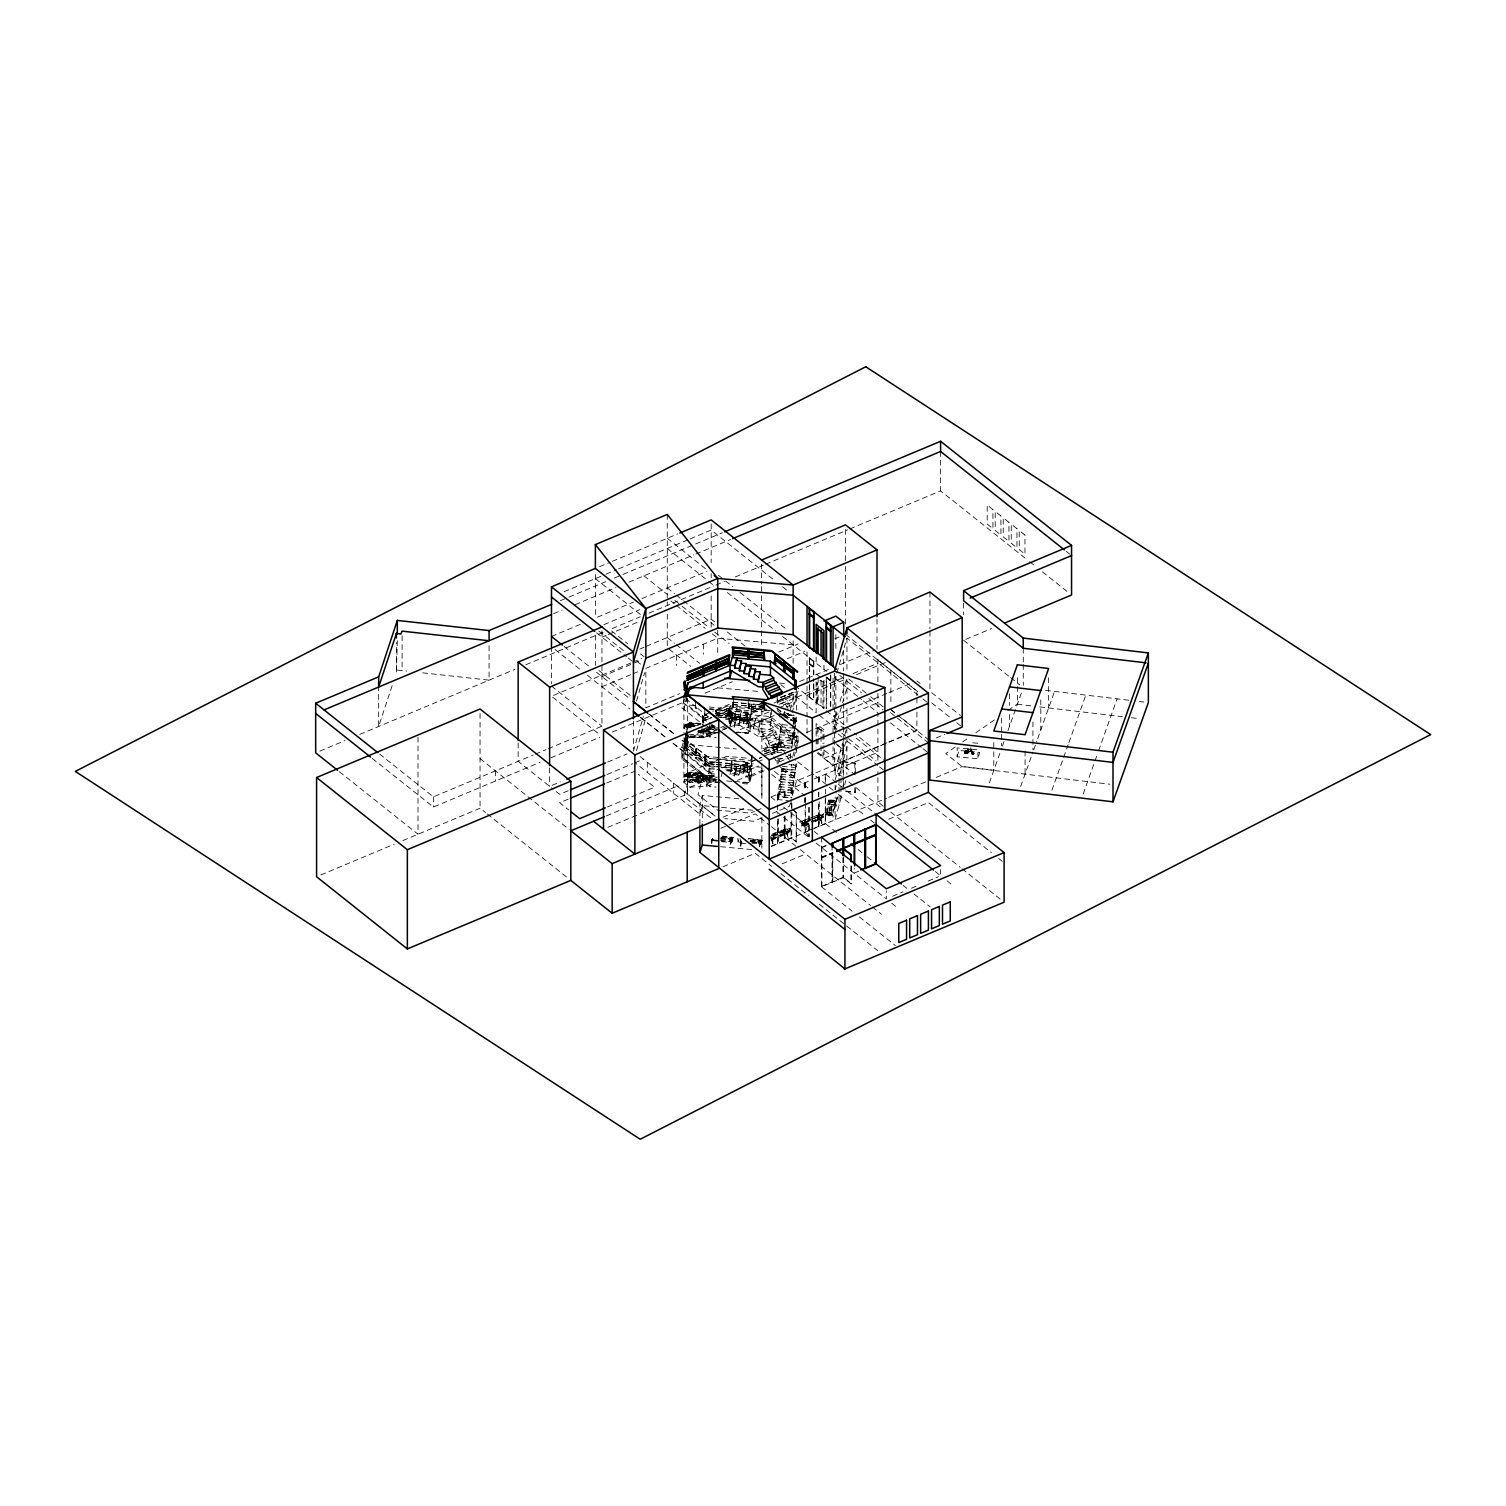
<?xml version="1.0" encoding="UTF-8"?>
<svg xmlns="http://www.w3.org/2000/svg" width="1506" height="1506" viewBox="0 0 1506 1506"><rect width="100%" height="100%" fill="white"/><g stroke="black" fill="none" stroke-linecap="round" stroke-linejoin="round"><path stroke-width="0.75" stroke-dasharray="5 3.75" d="M804.129 825.646L812.976 822.577M967.68 749.668L968.923 749.536L967.436 749.367M971.991 754.035C970.937 751.155 975.737 754.374 971.69 753.734C973.215 750.063 974.326 756.878 972.123 752.266M672.862 743.079L687.433 754.638L687.433 794.057L687.32 694.812M712.394 840.48L719.266 841.421M741.272 843.04L745.865 843.774M712.564 839.181L712.451 840.179M713.035 840.216L713.053 838.993M731.37 841.892L731.088 839.106M741.441 841.741L741.912 842.776M760.248 844.471L759.965 841.666M748.068 762.544L709.175 758.403L748.2 761.81M683.799 737.752L709.27 758.252M709.364 765.876L683.837 745.771L709.27 766.178L715.651 766.78M684.006 743.587L709.401 763.711M715.67 762.092L709.232 761.754L684.063 741.686L687.018 731.107M747.691 715.764L715.651 712.846L747.71 715.425M732.631 704.544L764.709 707.236M732.631 702.323L746.167 703.377M747.673 720.037L718.626 717.44M716.517 715.086L747.691 717.684M747.691 765.086L716.536 762.168M711.378 843.473L711.641 839.576M712.545 838.277L711.472 842.607L712.978 838.673M711.886 843.304L712.112 839.783M731.125 838.673L730.165 846.24M731.728 840.028L730.222 844.32L731.747 840.386M731.558 838.71L730.655 846.014M741.14 841.327L740.783 846.88M760.003 841.252L759.099 846.88L760.398 841.703M971.652 752.473C975.304 747.917 961.148 753.866 965.591 753.414C962.353 750.195 979.879 753.847 966.946 748.011M709.232 763.881L715.651 764.615M709.288 765.914L715.67 766.422M746.129 703.716L732.688 702.248L732.688 706.898L732.594 698.238M716.536 766.516L747.71 769.359L716.517 766.855M772.559 843.831L771.75 839.463M773.124 843.906L772.522 841.703M821.429 823.33C823.274 824.874 817.551 811.037 817.607 819.697M821.862 823.142L820.977 818.342L818.266 816.196M972.669 754.28L972.707 752.078M968.753 752.661L966.476 752.473L966.513 753.565L966.25 751.005C965.572 754.675 966.588 751.588 967.586 752.962C966.645 752.944 964.913 753.32 965.911 750.967L965.591 753.414L968.791 752.661L967.323 748.708L971.728 751.023L965.271 753.226L965.873 751.005L967.737 752.473L964.781 752.624L966.758 753.527L966.494 751.061L964.781 751.645C966.024 753.904 968.678 752.172 966.174 752.511L965.327 753.264L967.718 752.68C964.706 754.694 965.948 749.291 966.344 752.096L967.737 752.416L964.762 752.605L967.473 753.132L966.419 752.266C966.457 749.819 968.923 752.981 966.419 752.398C966.212 755.598 967.341 750.628 964.913 751.438L965.327 753.264L967.116 751.343L964.913 751.438L965.986 752.209L965.026 753.019M966.193 751.005L964.687 752.36L966.024 752.454M971.615 751.908C968.96 748.934 974.928 756.276 972.387 752.718M973.742 754.318C972.97 751.268 971.539 755.579 972.669 752.416M686.68 731.012L683.837 741.649L715.068 766.422M709.27 764.013L683.818 743.776L687.357 730.73M683.799 745.903L687.696 730.824M776.889 708.573L796.73 723.953M788.071 837.656L786.546 832.084L785.04 830.917L784.268 831.952L788.297 835.566L783.911 832.103M784.268 831.952L784.25 834.023M800.721 822.408L805.936 827.829L801.907 824.215L823.876 814.031L801.644 823.5M817.626 817.626L821.655 821.241L817.269 817.777M964.932 752.849L967.567 751.946L965.177 751.23L965.967 752.266L964.857 752.812M835.811 804.901L829.034 803.865C825.853 808.873 833.27 795.752 836.094 804.392C837.524 811.056 832.479 796.448 828.978 804.11M971.69 752.322C972.594 756.464 972.292 752.36 973.158 752.548L972.631 754.28L973.121 752.529M770.978 754.864L777.171 752.266L782.047 723.821M779.6 766.554L782.386 768.775L782.386 771.128L778.658 796.467L791.855 797.672M791.855 748.068L796.448 717.214L793.436 714.804M792.194 795.375L796.448 762.092L791.855 790.594L778.658 789.389L777.924 794.453L791.121 795.657L791.855 792.947L778.658 791.742M740.688 841.007L740.293 847.087M794.867 724.386L796.523 720.489L794.622 728.189M972.443 751.983C972.161 751.155 971.276 754.826 974.118 753.546M972.387 752.247L973.573 753.998L972.179 754.148C974.024 751.118 970.542 755.259 972.895 752.454L973.836 753.489M747.71 767.476L716.517 764.69M730.146 841.534C733.441 828.639 729.808 850.325 729.977 837.468M730.561 841.666L729.921 837.769M732.067 838.014L732.123 838.974L720.583 837.92M732.255 840.273L732.217 839.313L720.659 838.24M737.921 838.164L737.902 839.426M737.996 839.764L737.996 841.026M740.726 842.212L740.03 838.616M759.043 844.094C762.318 831.199 758.685 852.904 758.855 840.028M759.438 844.226L758.798 840.329M760.944 840.593L761.001 841.553L751.758 840.706M752.096 842.155L761.076 843.134L761.038 842.174M789.464 828.808L788.335 832.95L789.238 828.545M771.392 836.018L790.311 828.093L790.33 829.354L769.227 838.221M790.01 831.011L789.991 829.75L790.01 831.011L771.091 838.936M790.33 829.354L790.311 828.093M804.43 823.349L804.449 824.61L808.666 822.841M804.75 821.692L804.769 822.954M822.822 814.482L821.692 818.624L822.615 814.219M823.669 813.767L823.688 815.028M823.368 816.685C824.836 813.635 813.409 822.897 810.755 821.956M825.57 817.061L825.702 814.539L828.225 812.449L831.689 813.278L833.326 816.384L832.743 817.664L832.762 815.311L826.06 814.708L825.947 817.043M766.968 709.232L730.542 705.9L728.923 713.9L720.64 717.364M729.318 722.089L730.542 716.084M729.318 723.671L730.542 705.9M970.617 748.011L972.292 752.078L970.786 747.898M709.232 709.42L748.2 712.15M964.424 751.438L964.8 753.339L967.624 753.508M968.264 752.473L967.661 753.602M741.856 841.252L740.35 845.167M759.532 846.918L760.605 842.588L759.551 846.466M684.195 699.33L681.86 707.82L705.241 726.4M683.912 709.119L686.943 698.087M693.588 725.723L684.778 724.913L683.912 728.057L687.169 730.655M691.386 727.869L684.778 727.266L685.531 724.574L698.728 725.779M689.917 727.323L685.531 726.927L686.265 724.217L695.075 725.026M690.67 726.984L686.265 726.589L687.018 723.878L697.447 724.744M691.405 726.645L687.018 726.25L687.753 723.539L700.949 724.744M715.576 781.087L708.837 780.466L681.86 759.024L681.86 747.24L684.458 738.467M686.529 730.278L688.506 723.2L699.499 724.198M700.234 723.859L689.24 722.842L688.506 725.553L695.094 726.156M700.987 723.52L689.993 722.504L689.24 725.214L689.24 722.842M689.955 787.205L700.761 782.668L717.496 781.802L706.672 786.32L689.955 787.205L683.912 782.405L683.912 746.957L686.774 736.528M689.24 727.567L689.993 724.875L694.379 725.271M687.696 736.208L681.86 757.424L708.837 778.866L715.576 779.487M681.86 759.024L688.28 735.681L702.041 736.942L714.446 731.747M688.769 735.173L683.912 752.849L709.928 773.538L714.333 773.952M702.436 776.023L702.436 773.67L689.24 772.465L689.24 774.818L689.993 772.107L703.189 773.331L702.436 776.023L684.778 774.517L683.912 777.68L689.955 782.48L700.761 777.943L700.761 775.571L689.955 780.108L689.955 782.48M685.531 774.178L685.531 776.531L698.728 777.736L698.728 775.383L697.975 778.094L684.778 776.87L685.531 774.178L703.189 775.684L703.189 773.331M683.912 782.405L684.778 779.242L697.975 780.447L700.761 782.668M685.531 776.531L686.265 773.82L699.462 775.044L699.462 777.397L686.265 776.192L686.265 773.82M686.265 776.192L687.018 773.482L700.215 774.686L700.215 777.058L687.018 775.854L687.018 773.482M687.018 775.854L687.753 773.143L700.949 774.348L700.949 776.72L687.753 775.515L687.753 773.143M687.753 775.515L688.506 772.804L701.702 774.009L701.702 776.381L688.506 775.157L688.506 772.804M688.506 775.157L689.24 772.465M698.728 777.736L699.462 775.044M699.462 777.397L700.215 774.686M700.215 777.058L700.949 774.348M700.949 776.72L701.702 774.009M701.702 776.381L702.436 773.67M703.189 775.684L697.975 794.622L717.496 810.134L750.308 813.146L754.431 811.414M770.432 710.7L732.161 707.199L730.071 714.804L730.071 726.589L723.859 729.186M732.763 706.276L733.46 706.973L733.591 697.805M730.504 723.106L731.558 719.303L736.246 719.736L736.246 717.364L740.933 717.797L740.933 715.444M730.579 724.668L732.161 718.964L745.357 719.774M730.504 725.478L731.558 719.303M732.217 720.301L731.144 720.96M734.137 726.174L736.246 717.364M734.137 727.36L736.246 719.736M721.129 776.588L722.183 772.766M739.427 718.023L741.536 710.418L736.923 709.985L734.74 717.609L739.427 718.023L739.427 720.395L744.115 720.828L744.115 723.181L748.802 723.614L750.91 715.99L746.223 715.557L744.115 723.181M734.137 724.988L738.825 725.421L741.536 710.418M738.825 725.421L740.933 717.797M731.182 770.451L731.314 761.283L732.01 770.658M765.067 707.745L750.308 713.938L745.621 713.505L743.512 723.482L738.825 723.049M743.512 723.482L746.223 713.204L741.536 712.771M729.977 774.63L731.558 768.907L736.246 769.34L736.246 766.968L740.933 767.401L740.933 765.048L745.621 765.481L745.621 763.109L750.308 763.542L750.308 775.308L748.2 782.932L738.881 782.085M746.844 713.693L746.844 722.278M748.35 707.707L749.047 708.404L749.047 699.744M731.144 770.564L732.104 770.018M749.009 708.535L749.179 699.236M747.993 719.604L745.903 727.229L748.2 727.436L750.91 715.99M747.804 721.713L746.731 722.391L747.202 713.486M748.2 721.543L750.308 713.938L750.308 725.704L748.2 733.328L734.137 732.067L748.2 733.328L748.2 721.543L725.61 719.473M736.246 769.34L734.137 776.964L736.246 766.968M734.137 774.592L738.825 775.025L740.933 765.048M738.825 775.025L740.933 767.401M773.689 729.826L762.864 734.344L768.437 741.14L779.261 736.622L776.475 734.401L773.689 727.454L762.864 731.991L758.177 731.558L760.266 721.581L758.177 729.205L753.489 728.772L755.598 718.776L750.91 718.362M753.489 728.772L755.598 718.776M745.621 763.109L743.512 773.086L738.825 772.672M743.512 773.086L745.621 765.481M746.901 762.714L746.844 771.881M746.938 771.241L747.635 771.957L747.202 763.09M747.541 763.354L747.691 771.449M764.596 709.947L764.766 702.831M737.394 780.353L748.2 775.891L750.308 763.542M785.624 754.167L773.689 734.552L773.689 732.18L762.864 736.716L758.177 736.283L760.266 728.659L731.408 711.754M748.2 775.891L751.438 764.446L755.579 762.714M735.003 781.332L748.2 782.932L750.308 769.434L758.572 765.952M711.83 839.84L732.255 841.515L733.196 838.07M751.438 774.63L749.254 782.574L740.274 781.746M742.514 783.553L749.254 784.174L751.438 776.23L751.438 764.446M738.486 839.971L738.053 841.967L742.665 842.4M741.423 840.837L740.783 844.734M768.437 741.14L768.437 743.512L774.028 750.308L774.028 752.661L784.833 748.143L784.833 745.771L779.261 738.975L780.899 724.574L791.892 725.572M792.608 738.279L791.121 746.054L777.924 744.849L779.411 737.074L792.608 738.279L793.342 730.843L780.146 729.638M779.091 707.745L792.476 702.135L793.606 692.12M790.368 709.759L795.319 691.8M792.796 706.803L796.448 693.551M792.118 712.809L798.029 691.292M794.829 723.068L795.582 715.651L782.386 714.428M751.908 843.228L761.132 844.075L762.074 840.273L748.218 839.011M778.658 789.389L781.633 769.114L794.829 770.319M771.731 774.479L782.386 782.932L777.171 801.889L777.924 796.806L788.918 797.822M794.02 746.11L796.843 735.022M792.796 756.407L794.02 752.002M794.622 749.781L796.448 743.155L796.448 733.347M796.843 745.206L798.029 740.914L771.524 719.83L716.536 714.729M794.264 756.2L795.356 752.209M795.902 750.214L798.029 742.496L798.029 730.73M790.368 803.093L789.502 806.237L772.653 813.315M792.608 794.98L796.448 780.993L813.673 773.764M835.096 770.187L842.381 743.7M844.697 735.248L846.861 727.36L846.861 733.478M835.171 780.089L846.861 737.94M826.06 814.708L832.762 815.311M830.408 799.912L826.738 813.24L827.999 813.729C830.804 811.301 830.088 797.465 831.67 800.383M832.216 804.411C823.895 830.54 834.87 804.637 831.971 800.062L828.319 813.391L829.561 813.861M835.171 789.539L836.263 785.605M839.124 775.966L846.956 746.731M833.552 800.213L834.795 800.684L833.552 800.213L829.881 813.899L831.143 814.012L835.115 800.345L836.376 800.458L835.115 800.703M826.003 814.953L828.262 813.052L832.705 814.144L837.185 796.618L833.063 812.845M835.736 804.486L828.902 804.524M836.037 802.02L837.411 797.276M841.026 797.841L835.096 819.791L835.171 796.975M844.697 784.871L845.788 780.522M957.138 756.821L958.889 750.459L979.709 752.36L977.959 758.742L957.138 756.821L957.138 747.898L977.959 749.819L977.959 758.742M966.137 753.132L966.306 751.889M968.264 749.668L968.772 750.044M738.957 798.782L702.304 795.432L699.895 804.016L699.895 825.439M636.53 700.949L644.606 672.711M633.424 751.23L643.363 716.48M636.53 750.553L645.848 717.986M734.74 717.609L736.923 707.632L736.923 709.985M834.437 681.409L846.956 638.036L921.164 697.598M836.941 712.187L834.437 720.847L845.261 729.45M840.066 701.344L846.956 677.474M835.058 728.866L841.948 705.015M842.569 702.831L846.956 687.658L833.063 676.608L833.063 711.397M836.112 801.776L837.543 796.749M794.396 730.203L793.455 734.533M794.359 732.556L792.514 739.201L794.679 732.65M795.3 732.763L791.761 743.851L794.98 732.65M392.144 685.682L378.665 726.457L378.665 687.018M397.32 640.728L396.398 672.805L396.398 642.667M748.124 712.959L709.495 708.573M713.185 840.499L719.341 840.8M731.05 842.136L732.067 841.873L721.638 841.007M731.747 842.099L731.69 839.011M760.624 844.678L760.436 841.289M989.386 782.838L1001.659 748.369M1002.45 746.167L1004.013 741.498M1007.947 730.711L1021.802 691.819M1020.654 786.546L1032.928 752.078M1033.718 749.875L1036.862 741.046M1037.653 738.825L1054.539 691.405M1051.922 790.255L1068.13 744.755M1068.921 742.552L1085.807 695.113M1083.209 793.963L1097.836 752.887M1098.627 750.666L1117.075 698.822M972.443 754.242L973.798 753.489L972.443 754.242L972.424 752.906M710.663 712.15L702.361 715.632L703.264 717.044M778 743.512L763.429 749.63M966.457 751.983L965.421 751.099M762.13 840.442L748.482 838.39M965.647 751.042L966.043 752.115L964.781 751.645L966.005 752.228L964.649 752.096L965.873 751.005L966.137 753.565L966.099 752.529L967.473 753.132L967.078 751.306C966.758 754.28 965.214 752.379 967.624 752.925L966.871 751.193M965.534 753.376L966.25 752.416L966.984 753.452M972.179 752.172L972.029 754.073L973.158 752.548L971.69 753.734L973.234 754.224L972.085 752.492L972.876 754.337M964.405 751.55C967.36 748.124 968.659 756.144 971.747 750.892M971.615 753.584L971.859 752.624L973.78 753.64L972.914 754.299L972.255 752.435L971.822 753.885M729.356 704.319L712.752 711.284M788.56 694.078L793.474 694.285L776.663 701.495L793.549 694.53L816.12 712.752L816.12 678.378M784.551 830.672L783.892 834.173M802.547 822.784L801.663 826.154M817.909 816.346L817.25 819.848M968.207 751.55L966.381 752.228L967.718 752.661M955.18 747.051L945.749 753.584L961.882 766.403L993.791 770.206M962.711 741.837L968.377 737.921M975.907 732.707L996.652 718.343M1007.947 710.512L1017.378 703.98M973.516 752.812L971.539 753.207M967.247 748.84L968.697 752.473M703.829 723.256L703.321 715.971L703.321 722.842M716.065 710.06L716.235 711.284L715.915 709.985M728.923 722.052L728.942 705.297M731.615 712.056L731.257 720.847M751.626 704.977L751.569 714.597M687.451 750.327L686.039 750.289L687.621 750.252L686.567 750.703L686.943 740.971L686.265 750.27M784.362 712.112L783.704 720.677M705.523 764.709L705.241 755.73L704.582 765.048L706.163 765.01L705.109 765.443M731.577 761.49L731.257 770.451M777.058 744.265L777.171 752.68M701.702 731.483L697.975 733.196L693.588 732.801M684.778 781.595L688.506 779.882L701.702 781.087L697.975 782.819L684.778 781.595L684.778 779.242M971.728 753.753L973.591 752.944M892.587 896.258L903.035 891.797M911.394 888.239L917.662 885.566M928.11 881.123L938.558 876.661M607.502 806.971L654.602 787.205L638.243 774.216M599.614 566.651L610.175 562.227M612.283 561.324L677.719 533.915M564.016 591.745L603.831 575.066M605.939 574.181L616.519 569.739M618.627 568.854L688.167 539.713M690.256 538.828L711.171 530.056L773.896 579.942M560.364 600.668L566.858 597.957M569.004 597.054L605.732 581.655M614.373 578.022L620.867 575.311M623.013 574.407L722.409 532.748M553.587 613.695L562.19 610.081M575.104 604.678L615.954 587.547M628.868 582.144L693.72 554.942M695.885 554.039L730.542 539.525M551.478 636.454L580.732 624.181M597.487 617.159L633.442 602.099M641.895 598.56L706.992 571.263M603.831 624.689L639.786 609.629M319.874 751.099L345.062 740.538M359.765 734.382L514.996 669.304M525.801 664.767L603.586 632.162M612.227 628.548L640.314 616.763M648.954 613.149L713.769 585.985M715.915 585.081L724.555 581.448M735.361 576.93L763.448 565.145M765.613 564.242L847.709 529.83M849.873 528.926L940.61 490.881L1027.901 560.307M601.948 637.151L606.127 635.4M608.217 634.515L637.49 622.242M639.786 649.048L644.003 647.279M646.112 646.394L711.171 619.117L714.766 621.997M630.807 662.998L551.478 696.243L600.141 734.947M632.953 662.094L641.537 658.499M601.948 676.608L641.669 659.948M601.948 686.774L637.49 671.883M793.135 644.869L717.741 638.243L645.848 668.382L645.848 707.801L679.677 693.626M379.644 754.111L433.408 796.862L533.199 755.033M535.345 754.13L546.094 749.63M548.24 748.727L601.948 726.212L601.948 626.967M778.847 652.042L798.218 643.928M372.321 758.478L433.408 807.047L540.183 762.281M550.838 757.819L599.821 737.281M612.396 732.01L688.148 700.252M705.053 693.174L732.387 681.71M787.45 658.63L804.656 651.42M834.776 638.789L839.068 636.982M686.567 701.099L687.621 700.648L686.039 700.685L686.736 696.694M695.828 708.479L696.902 708.027L695.32 708.065L696.017 701.909M320.891 874.93L394.271 844.169M402.911 840.555L480.056 808.214L485.516 812.543M706.879 714.691L702.681 716.592L702.681 723.087M715.181 711.209L729.732 705.109M705.109 715.839L706.163 715.406L704.582 715.425L705.279 709.27M703.904 716.705L703.264 725.628M715.444 711.246L716.592 710.324L715.689 717.27M703.02 718.964L707.594 716.818M715.632 713.449L729.28 708.046L716.385 713.43M707.745 717.138L702.831 718.927M673.351 733.384L647.335 712.696M711.754 717.628L702.869 721.167L711.623 717.308M716.348 715.312L729.28 710.211L716.498 715.632M518.158 742.872L518.158 761.339L549.634 786.358L560.383 781.859M607.652 762.036L626.985 753.941M799.573 681.578L829.693 668.965M840.442 664.466L874.854 650.027M716.348 717.477L729.111 712.131M720.508 716.122L729.092 712.244M728.283 714.522C727.323 702.888 730.316 703.528 729.45 714.653M728.923 714.258L728.095 714.446M750.91 714.07L751.626 705.128L752.078 714.221M723.859 717.402L730.071 714.804L734.74 715.237M763.881 702.267L751.08 707.782M751.249 707.952L764.013 702.587M703.264 729.017L711.924 725.384L714.71 727.605L703.886 732.142L701.099 729.921L701.099 732.293L711.924 727.756L711.924 725.384M697.692 731.671L704.187 728.942M703.886 732.142L703.886 729.77L714.71 725.252L714.71 727.605M751.099 709.797L763.881 704.45M781.332 697.127L793.285 692.101M698.313 732.424L709.138 727.906L709.138 725.534M751.249 710.117L764.013 704.752M793.229 692.515L777.491 698.897M717.496 727.454L706.672 731.991L706.672 729.638L715.331 726.005M685.418 733.987L689.955 737.601L700.761 733.064L715.406 732.293M715.595 726.758L703.189 731.954L698.784 731.558M763.843 706.728L751.099 712.169L764.577 706.314M774.028 703.057L784.833 698.52L787.619 700.742L790.405 707.688M820.055 680.279L823.989 682.199L821.052 679.865L821.052 705.279M777.717 702.436L792.476 696.261M568.251 790.725L559.648 794.321L551.309 787.694M606.918 774.517L632.708 763.711M634.854 762.808L643.439 759.193M718.588 728.415L702.041 735.342L688.28 734.081M720.64 727.549L726.852 724.951M764.841 708.874L764.276 708.328M687.451 741.667L686.228 741.554M689.955 737.601L706.672 736.716L706.672 734.363L717.496 729.826M778.979 704.375L787.619 700.742M722.711 728.264L728.923 725.666M766.121 710.041L761.867 711.83L708.366 706.916M781.068 703.773L842.72 677.926M853.055 673.596L877.904 663.186M715.595 732.65L703.189 737.846L689.974 736.641M706.672 736.716L717.496 732.18M783.289 704.921L787.619 703.114M807.028 695.358L845.732 679.131M856.481 674.613L888.728 661.096M768.907 712.018L750.308 719.812L718.644 717.101M786.076 707.142L790.405 705.316M568.214 799.14L559.648 802.736L568.76 809.983M606.767 782.988L634.61 771.317M774.178 715.482L751.438 725.026L749.254 732.97L738.034 731.935M750.308 725.704L773.049 716.178M696.261 748.746L695.546 757.631M695.96 749.367L696.713 757.706L695.32 757.669L696.902 757.631L695.828 758.083M784.099 712.413L784.871 716.423M779.6 716.95L788.24 713.317M965.779 639.353L991.682 628.491M822.991 682.613L822.991 708.027L823.989 707.613L817.099 703.358L817.099 682.557L817.118 703.358M704.827 765.01L704.827 756.426M793.624 723.388L793.624 719.059L792.965 728.057M793.681 719.171L794.133 723.802M765.65 736.566L776.475 732.029M772.427 754.77L762.864 739.07L773.689 734.552M765.65 738.938L776.475 734.401M886.808 693.513L833.063 716.047L833.063 735.417M888.954 692.609L910.452 683.592M768.437 743.512L779.261 738.975M763.053 748.84L777.604 742.74M771.223 745.734L782.047 741.197M606.447 815.857L636.511 803.244M638.676 802.359L677.342 786.132M764.389 749.367L764.841 749.894M817.099 727.549L823.989 731.803L817.099 727.549L817.099 736.792M692.741 779.976L695.527 782.179L706.352 777.661L703.547 775.439L703.547 777.793L692.741 782.329L692.741 779.976L719.717 768.757M721.788 767.891L730.071 764.427L760.53 767.213M776.456 744.322L777.68 744.435L777.04 752.586M761.867 751.287L798.142 736.076M806.689 732.481L813.089 729.808M815.217 728.904L877.904 702.643L883.307 706.935M695.527 779.826L706.352 775.289L709.138 777.51L698.313 782.047L695.527 779.826L695.527 782.179M771.223 748.087L782.047 743.55M764.577 751.588L777.36 746.242M698.313 779.675L709.138 775.138L711.924 777.36L701.099 781.896L698.313 779.675L698.313 782.047M764.728 751.908L777.491 746.543M701.099 779.524L711.924 775.006L714.71 777.209L703.886 781.746L701.099 779.524L701.099 781.896M820.055 729.883L821.052 729.469L821.052 734.081M703.886 781.746L703.886 779.393L714.71 774.856L714.71 777.209M764.577 753.753L777.36 748.407M764.728 754.073L784.833 745.771M717.496 777.077L706.672 781.595L706.672 779.242L717.496 774.705M751.099 761.565L761.867 757.047M764.577 755.918L777.51 750.722L768.757 754.544M751.249 761.885L762.017 757.367M750.91 759.363L751.438 764.088L751.438 755.428M757.65 761.848L763.843 759.25M706.672 786.32L706.672 783.967L717.496 779.43M731.671 774.103L755.391 764.163M607.822 827.378L687.301 794.057M790.405 754.939L779.6 759.457L779.6 761.829L782.386 764.05M779.6 761.829L790.405 757.292M750.308 775.308L762.695 770.112M751.438 776.23L765.914 770.15M886.808 742.797L833.063 765.33L823.951 758.102M888.954 741.893L916.909 730.184L897.821 715.011M815.838 772.86L886.808 743.117M888.954 742.213L916.909 730.504L916.909 707.18M723.049 817.156L746.769 807.216M771.392 796.881L809.569 780.88M814.388 778.866L877.904 752.247L854.222 733.008M756.501 810.548L762.695 807.95M720.885 828.244L755.24 813.842L769.66 825.307M936.318 737.94L944.94 734.326M762.111 817.739L753.678 821.259L724.781 818.624M772.691 833.646L786.076 829.015M814.784 821.184L823.18 817.287L819.64 814.482L799.742 821.956L819.433 814.671M771.354 835.171L786.264 828.808L789.822 831.632L770.79 839.915M802.717 821.805L801.625 821.561L806.538 824.855M818.097 815.367L816.986 815.123L821.918 818.398M788.56 832.724L783.628 829.448L784.72 829.693M801.456 823.349L820.375 815.424M772.314 835.924L787.205 829.9M803.338 824.836L822.445 816.704M770.15 838.955L789.069 831.387M804.148 825.589L812.732 821.994M815.123 821.674L819.433 819.565M771.034 840.499L786.057 834.192M806.068 829.787L806.237 827.227M771.392 846.09L791.497 837.675L796.448 841.609M811.583 829.26L805.145 831.952L809.117 836.244M814.388 828.074L825.646 823.368M723.031 866.759L755.24 853.262L771.693 866.364M771.392 846.504L809.569 830.503M812.374 829.317L886.563 798.218M888.728 797.314L929.861 780.07M936.261 777.378L961.882 766.648L1109.96 784.231M782.103 863.879L805.71 853.977M821.485 847.37L829.994 843.812M888.653 819.208L928.374 802.566L991.475 852.735M821.485 847.765L825.928 845.901M821.485 857.234L832.799 852.49L832.799 882.064M821.485 857.629L832.799 852.885M821.485 858.043L832.799 853.3M821.485 886.413L843.341 877.245L851.266 883.551M821.485 837.185L821.485 886.808L843.341 877.64L851.266 883.947L851.266 866.101M858.721 871.202L854.26 873.066L854.26 868.303M722.183 730.259L726.513 728.471M728.678 727.586L750.308 718.663L748.2 726.269L737.394 730.73M732.989 775.402L750.308 768.267M966.325 752.642L967.059 753.452M972.669 752.906L973.798 753.452L973.215 752.36M683.931 738.844L709.721 758.327M702.361 715.632L702.756 725.233M828.564 801.399L836.244 801.907M828.488 801.776L836.188 802.152M825.589 812.242L833.27 812.732M825.514 812.6L833.195 812.995M696.13 748.52L696.261 757.33M967.737 752.416L966.363 752.247L967.718 752.153M972.424 752.416L971.539 753.471L973.78 753.264L972.5 752.624M964.687 752.416L966.061 752.341L964.687 751.889L966.061 752.096L965.346 751.118L967.228 753.339M966.476 752.379L967.492 751.927M802.905 822.634L805.597 824.78L806.275 829.354M784.908 830.521L787.619 832.667L788.278 837.242M779.43 683.084L786.283 683.686M717.741 687.847L761.151 691.668M746.223 714.39L770.432 716.574L796.448 737.262M753.339 704.036L759.645 704.62M749.103 703.999L759.608 704.959M732.65 704.657L764.69 707.594M694.417 705.655L687.433 705.015L715.068 726.965M778.32 713.75L791.516 714.974M779.374 714.635L790.368 715.651M732.048 712.263L731.182 720.847M784.588 717.007L795.582 718.004M791.177 719.962L795.582 720.376M790.443 720.301L794.829 720.715M730.542 717.665L771.524 721.43L798.029 742.496M732.161 718.964L770.432 722.466L796.448 743.155M972.763 742.797L979.709 743.437M760.266 723.934L770.432 724.875L773.689 727.454M780.899 726.927L794.095 728.151M753.489 726.4L748.802 725.967L748.802 723.614M760.266 728.659L770.432 729.601L773.689 732.18M780.146 732.01L793.342 733.215M694.36 726.494L687.753 725.892L687.753 723.539M779.411 734.702L792.608 735.907M708.837 729.262L715.576 729.883M720.094 733.158L709.928 732.217L706.672 729.638M778.658 739.766L791.855 740.99M778.658 742.138L791.855 743.343M706.672 734.363L709.928 736.942L716.028 737.507M778.658 746.863L789.671 747.861M788.918 748.218L777.924 747.202L777.171 749.913L785.981 750.722M777.171 752.266L781.576 752.68M682.162 740.312L687.433 744.453L736.283 748.934M777.171 758.158L785.981 758.968M746.223 758.083L726.683 756.294L690.859 771.317L683.912 796.58L709.928 817.269L714.446 817.683M673.351 743.55L687.433 754.638L750.233 760.398M788.975 764.653L795.582 765.255M782.386 766.403L795.582 767.608M709.345 761.867L715.651 762.45M716.517 762.525L747.691 765.387M782.386 768.775L795.582 769.98M709.345 763.674L715.67 764.257M716.536 764.351L747.71 767.194M782.386 771.128L795.582 772.333M781.633 771.467L794.829 772.691M750.308 769.434L747.993 769.208L745.903 776.832L748.2 777.04M683.912 746.957L709.928 767.646L714.409 768.06M725.61 769.095L748.2 771.166M780.899 774.178L794.095 775.383M681.86 747.24L708.837 768.7L715.576 769.302M726.796 770.338L749.254 772.39L749.254 784.174M726.871 770.846L731.558 771.279L731.558 768.907M780.899 776.531L794.095 777.755M780.146 779.242L793.342 780.447M780.146 781.614L793.342 782.819M779.411 784.306L792.608 785.53M716.291 780.014L709.928 779.43L683.912 758.742L689.993 736.641L703.189 737.846L703.189 726.08M726.664 780.955L732.33 781.482M779.411 786.678L792.608 787.883M720.094 782.762L709.928 781.821L706.672 779.242M706.672 783.967L709.928 786.546L716.028 787.111M833.232 800.533L831.971 800.062M777.171 799.517L788.184 800.533M752.699 810.228L702.304 805.616L699.895 814.2L635.174 762.808M721.92 836.037L733.441 837.487L720.583 836.658M750.289 840.122L761.829 841.195M721.412 837.562L733.008 838.447M750.346 840.31L761.885 841.365M750.044 841.045L761.584 842.099M721.167 838.466L732.744 839.708M750.082 841.214L761.641 842.268M720.659 839.52L732.5 840.254M751.852 842.287L761.377 842.814M721.562 841.628L730.73 842.475M720.621 846.711L752.699 849.648M973.29 754.224L972.5 752.642M397.32 670.057L406.676 671.074M422.697 672.843L489.074 680.166L489.074 645.377M1045.597 690.35L1130.479 700.422M1139.421 701.476L1143.882 702.022M1030.782 705.806L1017.378 704.224L1017.378 674.01M1039.724 706.879L1122.365 716.687M1131.307 717.741L1138.009 718.531M843.002 761.49L855.295 763.053L855.295 774.517M843.002 761.885L855.295 763.448M845.751 791.008L855.295 792.231M845.751 791.403L855.295 792.627L855.295 787.807M973.798 753.489L972.801 753.414L973.78 753.64M793.643 718.757L793.681 727.756M696.186 748.331L696.017 758.007M796.298 721.167L783.553 711.096M971.558 753.056L972.048 752.473M837.016 798.594L836.696 799.724M796.693 720.47L787.807 713.373M802.001 826.022L803.037 823.029L805.879 827.378M758.177 736.283L730.071 719.529L732.18 711.754L731.954 720.903L732.161 707.199M649.067 714.07L674.839 734.457M682.03 740.18L687.433 744.453M640.634 717.515L665.84 737.507M1066.097 551.252L1069.749 554.133M1029.727 561.738L1035.187 566.087M1042.453 571.866L1069.749 593.571M963.614 640.257L1008.794 676.194M1010.62 677.625L1019.656 684.816M916.909 680.9L920.166 683.479M931.743 692.685L960.395 715.482M845.525 634.29L919.018 692.722M877 659.308L916.909 691.066L916.909 695.678M931.743 702.869L949.646 717.12M956.818 722.805L962.202 727.078M782.631 586.888L787.883 591.067M922.971 699.029L928.374 703.321M890.874 709.495L896.089 713.637M890.874 709.815L896.089 713.957M897.821 715.331L929.955 740.877M718.381 575.254L723.784 579.546M725.591 580.977L732.801 586.719M740.011 592.442L787.883 630.506M890.517 712.677L928.374 742.778M667.271 538.282L706.935 569.833M839.84 675.516L861.47 692.722M868.698 698.464L883.118 709.928M727.398 592.592L775.646 630.958M782.631 636.53L826.512 671.412M809.306 658.122L813.842 661.736M890.517 722.861L921.164 747.221M922.971 748.651L928.374 752.962M667.271 548.466L706.935 579.998M708.724 581.448L714.145 585.74M809.306 663.299L813.842 666.913M826.512 676.985L830.785 680.373M809.306 663.694L813.842 667.309M826.512 677.38L830.785 680.768M809.306 664.09L813.842 667.704M830.785 681.164L826.512 677.775L826.512 708.102M816.12 673.991L820.826 677.719M809.306 696.751L813.842 700.365M727.398 632.031L745.432 646.356M794.867 685.682L823.951 708.799L823.951 680.223M826.512 710.832L846.108 726.419M667.271 587.924L674.481 593.646M676.269 595.096L681.691 599.388M683.498 600.819L714.145 625.197M856.067 738.053L884.907 761.001M643.928 575.838L667.553 594.625M674.82 600.405L680.279 604.734M682.086 606.184L709.345 627.851M714.766 632.162L729.205 643.646M780.88 684.741L784.381 687.527M819.245 715.237L840.009 731.747M841.741 733.121L876.078 760.944M998.685 858.476L1002.299 861.338M670.867 600.969L674.481 603.831M676.269 605.261L705.128 628.209M712.338 633.932L717.741 638.243M838.033 733.911L845.261 739.634M847.05 741.065L877.697 765.443M879.504 766.874L884.907 771.166M823.97 729.826L816.12 723.595L816.12 736.792M835.849 743.587L843.68 749.819L823.951 758.403L823.989 745.658M837.411 745.15L843.68 750.139L843.68 726.645M777.096 708.291L796.693 723.859M777.096 710.456L784.099 716.028M784.607 716.423L788.109 719.209M824.535 750.515L855.182 774.875M818.116 752.548L823.989 757.217L822.991 757.631L822.991 746.091M817.099 752.962L833.063 765.65L833.063 746.92M883.382 806.218L877.904 801.851L877.904 771.693M890.705 812.035L960.207 867.305M962.033 868.755L1000.436 899.289M595.378 578.605L640.445 614.448M667.271 637.527L674.481 643.269M676.269 644.7L699.706 663.337M841.647 776.192L834.437 770.47L834.437 740.312M848.857 781.934L884.907 810.605M669.059 649.142L690.708 666.349M836.451 782.744L825.646 774.159L825.646 782.292M838.258 784.193L845.468 789.916M847.276 791.347L876.115 814.294M788.655 754.6L795.865 760.342M797.672 761.772L813.899 774.686M815.687 776.117L828.319 786.151M829.241 787.205L836.451 792.928M838.258 794.359L863.503 814.445M870.713 820.168L874.308 823.029M935.264 871.503L940.648 875.777L940.648 869.659M947.048 880.859L951.848 884.681M793.436 764.427L796.448 766.818M611.605 630.958L627.833 643.853M640.445 653.886L644.06 656.767M783.496 768.474L808.741 788.56M782.047 769.547L796.448 780.993M685.644 698.728L696.054 707.011M697.786 708.385L709.928 718.042M598.974 631.108L624.218 651.176M636.85 661.209L640.445 664.071M774.479 771.486L805.126 795.865M596.545 632.84L626.44 656.616M628.19 658.009L633.424 662.188M683.912 703.246L706.465 721.167M823.18 817.645L819.64 814.482M706.352 725.685L709.138 727.906M821.561 818.549L817.739 815.386M836.451 832.366L825.646 823.763L825.646 796.486M858.081 849.553L865.31 855.295M867.098 856.726L876.115 863.898M903.167 885.396L906.763 888.276M913.973 893.999L930.2 906.913M703.886 729.77L706.672 731.991M698.313 730.071L701.099 732.293M697.975 730.843L700.761 733.064M791.78 808.722L796.448 812.449L796.448 842.023L791.497 838.07M796.448 812.845L791.78 809.136L791.78 838.296M770.997 797.05L776.418 801.361M783.628 807.084L812.468 830.032M814.275 831.463L817.871 834.324M598.974 670.528L631.428 696.337M776.418 811.527L781.821 815.838M783.628 817.269L808.854 837.336M816.083 843.078L886.319 898.913L886.319 890.78M891.759 903.261L897.2 907.591M704.77 756.313L705.994 756.426L705.994 765.086M564.091 646.488L589.335 666.556M596.545 672.297L629.941 698.84M789.822 831.99L786.264 828.808M784.381 829.844L788.203 832.874M687.433 754.638L715.068 776.607M555.074 649.5L580.318 669.586M587.528 675.309L629.941 709.025M640.389 717.345L666.424 738.034M771.467 826.738L798.5 848.255M800.307 849.685L870.619 905.595M872.426 907.026L881.443 914.198M700.761 775.571L703.547 777.793M703.886 779.393L706.672 781.595M700.761 777.943L697.975 775.722L697.975 782.819M769.359 836.018L773.18 839.181M689.955 780.108L692.741 782.329M821.485 886.808L852.132 911.168M859.342 916.909L895.392 945.58M551.478 686.058L601.948 726.212M640.106 756.539L715.312 816.233L673.351 782.988L673.351 793.173M780.842 873.631L808.27 895.449M819.245 904.165L844.866 924.533M846.692 925.983L877.772 950.719M480.056 758.61L569.136 829.43M487.323 813.993L567.216 877.509M339.434 771.75L418.009 834.23L418.009 737.262M848.763 678.961L868.793 695.245M870.619 696.713L877.904 702.643M846.956 687.658L861.507 699.499M863.333 700.987L877.904 712.809L877.904 760.398M846.956 727.078L852.415 731.521M971.916 752.567L973.422 754.13M831.387 813.805L832.686 815.555M807.235 820.676L806.331 825.081L807.103 821.09M773.877 835.002L772.955 839.407L773.745 835.416M771.599 838.089L773.086 841.609M780.842 696.713L788.015 708.479M786.829 756.125L790.405 762.017M773.613 756.746L777.209 762.62M761.867 763.787L761.867 798.557L761.867 768.418M1048.647 677.775L1048.647 707.933M1040.797 699.857L1040.797 729.996M1032.928 721.92L1032.928 749.762M1025.078 750.948L1025.078 774.14M1023.271 648.258L1023.271 662.188M1023.271 664.504L1023.271 685.381M1009.509 693.777L1009.509 705.316M1009.509 714.522L1009.509 726.287M1001.659 718.155L1001.659 731.991M1001.659 734.288L1001.659 745.828M993.791 742.533L993.791 749.442M993.791 751.758L993.791 770.432M963.614 603.153L963.614 614.749M940.61 451.461L940.61 490.881M929.955 592.027L929.955 628.943M929.955 631.259L929.955 688.957M916.909 697.975L916.909 704.883M890.874 670.377L890.874 704.883M877.904 659.12L877.904 681.747M877.904 693.362L877.904 710.776M877 619.135L877 649.124M854.824 762.996L854.824 774.461M854.824 787.732L854.824 792.57M850.984 865.875L850.984 883.721M846.956 638.036L846.956 672.843M846.956 679.507L846.956 699.255M846.956 708.535L846.956 724.763M846.956 737.658L846.861 774.366M845.525 529.472L845.525 564.091M845.525 566.407L845.525 624.105M843.68 650.159L843.68 671.017M843.68 673.333L843.68 701.156M843.68 703.471L843.68 724.33M843.624 857.836L843.624 877.866M843.473 761.547L843.473 779.656M843.473 781.859L843.473 788.504M843.341 857.611L843.341 877.64M843.078 741.178L843.078 790.386M842.946 857.761L842.946 877.81M842.927 743.757L842.927 761.772M841.026 768.681L840.95 775.985M841.026 777.924L840.95 798.519M839.124 755.541L838.974 775.741M839.049 778.47L838.974 805.71M835.849 634.647L835.849 650.874M835.849 676.382L835.849 708.818M835.849 711.152L835.849 734.326M835.171 769.905L835.096 778.32M835.171 785.021L835.096 789.822M834.437 673.257L834.437 704.62M834.437 706.935L834.437 737.996M833.063 737.714L833.063 744.623M832.404 852.66L832.404 882.215M832.009 845.243L832.009 882.384M830.785 675.196L830.785 706.841M830.503 674.97L830.503 711.265M826.229 677.549L826.229 710.211M825.646 789.257L825.646 793.794M825.25 774.31L825.25 782.461M825.25 799.178L825.25 823.914M823.951 665.313L823.951 669.379M823.989 734.119L823.989 743.362M822.991 734.533L822.991 743.776M821.881 847.2L821.881 886.639M821.052 736.396L821.052 743.324M821.052 745.639L821.052 754.883M819.208 776.851L819.208 784.984M819.208 801.719L819.208 826.455M818.812 777.021L818.812 785.153M818.812 792.118L818.812 796.655M818.812 804.091L818.812 826.625M818.417 777.171L818.417 785.323M818.417 792.288L818.417 796.825M818.417 804.26L818.417 826.794M818.116 677.531L818.116 702.944M818.116 727.134L818.116 736.378M818.116 738.674L818.116 745.621M817.099 739.107L817.099 746.035M816.12 657.03L816.12 663.148M816.12 738.994L816.12 747.785M813.842 661.341L813.842 674.707M813.842 684.044L813.842 700.761M813.56 661.115L813.56 681.484M813.56 683.799L813.56 700.535M809.588 657.953L809.588 682.99M809.588 685.324L809.588 697.391M809.306 657.727L809.306 697.146M809.117 807.48L809.117 836.658L805.145 832.347L805.145 807.592M808.873 807.235L808.873 836.395M807.028 651.853L807.028 683.762M807.028 686.077L807.028 717.025M807.028 719.341L807.028 733.14M805.541 782.574L805.541 790.725M805.541 797.691L805.541 802.209M805.371 803.432L805.371 832.592M805.145 782.744L805.145 790.876M805.145 797.841L805.145 802.378M804.75 782.913L804.75 791.045M804.75 798.011L804.75 802.547M796.448 687.658L796.448 712.489M796.448 747.371L796.448 755.786M796.166 812.223L796.166 841.798M793.135 640.784L793.135 663.412M791.892 788.297L791.892 796.448M791.892 803.413L791.892 807.931M791.516 764.577L791.516 766.159M791.497 788.466L791.497 796.618M791.497 803.583L791.497 808.101M791.121 746.054L791.121 748.407M791.102 788.636L791.121 798.029M791.102 799.215L791.102 806.011M791.102 813.485L791.102 838.24M790.368 753.489L790.368 759.363M785.059 791.158L785.059 797.276M785.059 816.026L785.059 840.762M784.833 696.167L784.833 698.52M784.664 791.328L784.664 799.479M784.664 816.196L784.664 840.932M784.438 711.453L784.4 720.395M784.268 791.497L784.268 799.63M784.268 816.346L784.268 841.101M778.32 759.288L778.32 763.373M778.226 794.02L778.226 802.171M778.226 818.888L778.226 843.642M777.83 794.189L777.83 802.34M777.83 819.057L777.83 843.793M777.435 794.359L777.435 802.51M777.435 804.938L777.435 813.993M777.435 821.429L777.435 843.962M777.171 696.581L777.171 703.076M777.171 760.116L777.171 764.05M776.964 744.736L776.964 753.395M771.524 709.665L771.524 721.43M770.432 712.658L770.432 729.601M764.201 702.643L764.201 709.138M763.9 704.921L763.994 709.27M763.768 701.099L763.843 709.759M762.864 731.991L762.864 739.07M761.867 701.645L761.867 748.953M761.867 818.022L761.867 848.179M761.641 564.091L761.641 584.121M761.641 586.455L761.641 593.402M761.641 595.736L761.641 647.674M758.177 729.205L758.177 731.558M752.134 755.146L752.078 763.824M748.313 703.49L748.256 708.328L748.181 699.669M747.767 762.789L747.635 771.957M746.223 713.204L746.223 715.557M745.621 713.505L745.621 715.858M733.366 698.37L733.366 706.973M732.104 761.434L732.048 770.526M717.741 630.092L717.741 654.47M716.028 711.698L716.028 718.136M711.924 775.006L711.924 777.36M711.171 523.956L711.171 562.547M711.171 573.579L711.171 577.664M711.171 595.924L711.171 627.268M709.928 723.934L709.928 736.942M709.928 767.646L709.928 786.546M709.138 775.138L709.138 777.51M708.837 768.7L708.837 780.466M706.352 775.289L706.352 777.661M704.77 708.855L704.77 715.369M703.509 644.079L703.509 654.263M702.304 795.432L702.304 821.843M702.041 727.21L702.041 736.942M695.49 701.495L695.49 707.989M689.993 722.504L689.993 730.749M689.993 772.107L689.993 774.479M688.506 723.2L688.28 727.982M687.018 723.878L687.018 726.25M686.228 696.28L686.228 700.61M686.265 724.217L686.265 726.589M685.531 724.574L685.531 726.927M684.778 724.913L684.778 727.266M684.778 774.517L684.778 776.87M683.912 697.353L683.912 732.782M676.627 655.355L676.627 665.539M667.271 514.431L667.271 605.054M667.271 614.335L667.271 645.679M647.335 762.3L647.335 772.484M633.424 721.092L633.424 748.915M595.378 574.539L595.378 618.062M595.378 635.193L595.378 665.351M551.478 646.639L551.478 683.743M549.634 767.891L549.634 786.358M495.455 770.846L495.455 781.03M480.056 713.505L480.056 808.214M433.408 796.862L433.408 807.047M402.102 635.796L402.102 670.584M732.161 713.072L730.071 720.696L732.368 720.903L734.457 713.279L732.161 713.072M747.767 713.185L747.635 722.353L747.767 713.185M828.771 800.1L825.194 813.786L826.418 813.579L830.07 800.251L828.771 800.1M730.034 845.864L730.034 845.864M740.143 846.73L740.143 846.73M760.041 844.358L760.041 844.358M973.347 752.661L973.347 752.661M777.68 703.49L777.604 699.217L777.811 703.584M802.077 825.872L802.077 825.872M817.457 819.415L817.457 819.415M784.08 833.74L784.08 833.74M966.024 752.191L964.668 751.889L965.986 752.379M992.925 509.574L987.202 505.018L987.202 524.107L992.925 528.662L992.925 509.574M1000.925 515.937L995.202 511.4L995.202 530.489L1000.925 535.025L1000.925 515.937M1008.945 522.318L1003.222 517.763L1003.222 536.851L1008.945 541.407L1008.945 522.318M1016.964 528.681L1011.241 524.144L1011.241 543.233L1016.964 547.77L1016.964 528.681M1024.965 535.063L1019.242 530.507L1019.242 549.596L1024.965 554.152L1024.965 535.063"/><path stroke-width="1.5" d="M733.554 650.517L748.275 651.91M733.516 654.846L748.256 656.127M733.497 652.889L748.237 654.301M748.218 652.079L733.516 650.799M748.275 654.037L733.535 652.606M749.103 654.15L763.824 655.731M763.806 657.821L749.103 656.56L763.843 657.557M763.862 655.468L749.122 654.037M749.103 652.23L763.862 653.303L749.122 651.872M732.217 646.959L771.185 650.554L797.314 672.26M729.601 654.621L687.376 672.316M784.005 664.24L775.138 657.369L784.118 664.41M784.042 666.687L775.176 659.496L784.005 666.405M784.419 666.913L793.304 673.766M784.645 664.786L793.361 671.62M784.645 666.951L793.361 673.784M793.135 671.827L784.419 664.937M684.421 681.597C682.896 682.124 686.247 693.061 684.326 689.71M684.533 681.201L684.402 690.237M685.286 690.275L685.399 681.164M683.912 697.353L687.884 682.877L730.071 665.2L734.74 665.633L736.923 658.028L734.74 667.986L739.427 668.419L741.536 660.795L736.923 660.381M685.625 697.033L687.884 682.877M687.545 695.885L689.974 687.037L703.189 688.242L730.071 676.966L731.634 671.262M732.725 648.126L732.594 657.294M732.688 648.71L732.556 657.407M730.071 676.966L730.071 665.2L732.161 657.576L770.432 661.096L796.448 681.785L794.735 687.978M733.366 648.766L732.82 656.804M741.536 663.167L746.223 663.6L744.115 671.224L739.427 670.791L741.536 660.795M732.688 698.313L733.591 697.805L732.594 698.238M748.313 649.557L748.181 658.724L748.313 649.557L749.103 658.291M746.223 665.953L750.91 666.386L748.802 674.01L744.115 673.577L746.223 663.6M748.143 658.837L749.216 658.178L749.103 649.707M750.91 668.739L755.598 669.172L753.489 676.796L748.802 676.363L750.91 666.386M755.598 671.544L760.266 671.977L758.177 679.582L753.489 679.168L755.598 669.172M763.73 660.268L764.803 659.59L763.9 650.987L763.843 660.155M773.689 680.204L762.864 684.741L765.65 686.962L765.65 689.315L771.223 696.111L771.223 698.483L782.047 693.946L782.047 691.593L773.689 680.204L773.689 677.851L762.864 682.387L758.177 681.954L760.266 671.977M795.827 689.39L795.074 680.279M877 616.82L877 549.897L793.135 585.043L717.741 578.436L645.848 608.556L633.424 652.004L633.424 718.776M633.424 662.188L645.848 618.74L717.741 588.601L793.135 595.228L845.205 636.643M647.335 712.696L633.424 701.627L645.848 658.197L645.848 608.556L595.378 544.57L667.271 514.431L717.741 578.436L717.741 628.058L645.848 658.197M603.511 829.185L603.511 729.939L687.32 694.812L761.867 701.645L834.437 671.224L846.956 627.851L929.955 592.027L962.202 617.667L962.202 727.078L947.105 733.422M604.301 816.76L570.83 830.785L612.151 863.635L718.739 818.963L844.941 919.3L844.941 968.923L699.895 852.377L702.304 845.035L702.304 824.159M489.074 630.562L489.074 640.747L402.102 631.146L400.897 634.007L396.398 633.386L378.665 687.018L378.665 676.853L397.32 620.434L489.074 630.562L551.723 604.301M732.161 647.806L770.884 651.383M732.198 696.6L766.554 699.725M962.202 716.912L929.861 730.466L929.861 780.07L1113.009 801.813L1113.009 752.209L1148.363 652.945L1023.271 638.092L963.614 590.653L1071.557 545.398L1071.557 595.002L1004.634 623.07M1148.363 663.111L1113.009 762.394L929.861 740.651M1113.009 801.813L1148.363 702.549L1148.363 652.945M686.868 676.194L703.02 669.323L687.075 676.194M687.094 678.302L703.02 671.525L686.811 678.302M703.02 673.841L686.792 680.336L702.888 673.766M686.698 691.367L687.451 696.393M686.265 696.356L686.868 691.329L686.736 696.694M686.943 692.082L687.451 692.063M774.423 663.694L775.119 654.545L774.197 663.732L775.778 663.694L774.705 664.146M774.912 655.148L774.837 664.033M605.356 807.875L579.678 818.662L570.567 811.433M551.478 646.639L551.478 586.832L595.378 568.421L645.848 608.556M679.808 533.03L711.171 519.89L793.135 585.043L793.135 634.685L823.989 658.009L822.991 658.423L822.991 633.009L817.099 628.341L817.099 653.755M337.608 770.3L315.676 752.849L315.676 703.246L378.665 676.853M724.555 531.844L940.61 441.277L1071.557 545.398M324.072 709.91L551.441 614.599M732.707 538.602L940.61 451.461L1064.29 549.803M518.158 740.557L518.158 662.094L601.948 626.967M761.641 560.025L845.525 524.86L877 549.897M570.83 880.389L407.354 948.931L316.58 876.737L316.58 777.529L480.056 709.006L570.83 781.181L570.83 880.389L612.151 913.257L718.739 868.567L718.739 719.717L687.32 694.812L769.227 759.852L769.227 859.098L928.374 792.382L1004.088 852.584L1004.088 902.207L844.32 969.186M518.158 662.094L549.634 687.131L633.424 652.004L551.478 586.832M687.244 673.314L729.958 655.411M703.829 675.799L703.321 666.8L703.321 676.156M728.81 665.332L728.866 656.089M715.971 662.038L716.611 670.434M703.697 668.984L715.783 663.958L703.622 669.172M728.396 658.499L716.31 663.657L728.377 658.611M703.622 671.337L715.632 666.01M703.735 671.224L715.783 666.33M716.498 665.878L728.584 660.852L716.461 665.784M824.008 621.074L835.849 616.105L843.68 622.336L843.68 636.247M703.697 673.314L715.802 668.419M716.348 667.873L728.565 662.979L716.498 668.193M703.396 675.347L703.264 667.44M715.519 670.264L716.028 662.094M728.923 664.654L729.45 656.39L728.226 656.277M730.071 665.2L728.095 664.843L729.864 665.031M820.055 630.675L821.052 630.261L821.052 655.656M831.839 627.305L843.68 622.336M687.884 688.769L730.071 671.092L732.368 671.3M688.148 690.068L694.492 687.414M774.837 655.449L775.59 663.77M783.704 671.074L784.4 662.188L784.344 670.735M783.647 662.376L784.871 662.489L784.871 671.149M783.986 671.525L785.04 671.074L783.459 671.111L784.155 662.791M792.965 678.453L793.681 669.568L793.681 678.152M970.09 598.127L1071.557 555.582M765.65 686.962L776.475 682.425M765.65 689.315L776.475 684.797M793.248 678.886L794.321 678.453L792.74 678.491L793.624 669.455M768.437 691.536L779.261 687M768.437 693.908L779.261 689.371M566.821 779.167L605.506 762.94M771.223 696.111L782.047 691.593M316.58 777.529L407.354 849.704L570.83 781.181M603.511 729.939L634.873 754.883L718.739 719.717M846.956 633.951L846.956 627.851L877.904 653.002L962.202 617.667M570.398 789.822L604.772 775.421M570.36 798.255L604.621 783.892M812.336 741.78L761.867 701.645L812.336 717.929L884.907 687.508L884.907 810.605M769.227 759.852L928.374 693.136L928.374 792.382M928.374 703.321L769.227 770.037L718.739 729.902M928.374 742.778L769.227 809.494L718.739 769.359M928.374 752.962L769.227 819.678L718.739 779.524M876.115 824.874L832.009 843.36L876.115 824.479L933.475 870.073M836.865 850.777L876.115 834.324M836.865 851.191L876.115 834.719M836.865 851.587L843.341 848.876L851.266 855.182M854.26 844.301L876.115 835.133M860.735 869.941L876.115 863.503M901.36 883.966L876.115 863.898L864.802 868.642L864.802 829.222M844.941 919.3L1004.088 852.584M717.741 628.058L793.135 634.685M724.593 678.265L749.724 680.486M763.9 659.647L763.9 650.987M733.366 657.369L733.591 648.201M746.223 664.748L770.432 666.97L796.448 687.658M760.266 674.33L770.432 675.253L773.689 677.851M795.827 680.75L795.093 680.147L794.961 689.315M794.867 688.807L795.959 688.901M762.864 687.113L758.177 686.68L730.071 669.925M702.304 845.035L718.343 846.504M963.614 590.653L963.614 600.838L1023.271 648.258L1146.047 662.847M1009.509 686.868L1040.797 690.576M1001.659 708.931L1032.928 712.658M929.861 730.466L1113.009 752.209M834.437 671.224L884.907 687.508M715.952 661.19L716.084 670.81M633.424 701.627L647.825 713.053M638.826 716.084L633.424 711.811L638.638 715.952M877.904 653.002L928.374 693.136M809.306 608.499L813.842 612.114M826.229 621.959L830.785 625.574M809.306 613.657L813.842 617.272M826.229 627.117L830.785 630.732M809.306 614.072L813.842 617.667M826.229 627.513L830.785 631.146M809.306 614.467L813.842 618.062M826.229 627.927L830.785 631.541M809.306 647.147L813.842 650.761M826.229 660.607L830.785 664.221M822.991 658.423L836.527 669.191M714.145 575.556L717.741 578.436M771.693 650.95L797.804 671.714M792.909 669.737L794.133 669.85L794.133 678.528M729.375 656.503L728.735 665.351M777.604 694.925L777.04 695.17M764.841 700.271L764.276 700.516M551.478 597.016L594.738 631.409M850.871 843.831L854.486 846.692M843.341 848.462L851.266 854.768L851.266 861.733M821.485 837.185L886.319 888.747L940.648 865.592L876.115 814.294L876.115 863.898M551.478 636.454L562.284 645.057M769.227 869.282L844.941 929.484M593.552 821.259L634.873 854.128L634.873 754.883M315.676 703.246L377.818 752.642M315.676 713.43L370.495 757.029M768.832 699.273L762.864 689.466L762.864 682.387M1023.271 638.092L1023.271 648.258M940.61 441.277L940.61 451.461M875.72 824.629L875.72 864.067M865.592 828.884L865.592 868.322M865.197 829.053L865.197 868.473M854.655 833.458L854.655 865.95M854.26 833.627L854.26 863.936M853.864 833.797L853.864 844.057M850.984 854.542L850.984 861.507M843.736 838.051L843.736 848.311M843.624 848.687L843.624 855.653M843.341 838.221L843.341 855.427M842.946 838.371L842.946 855.577M833.063 626.985L833.063 666.424M832.799 842.626L832.799 846.805M832.404 842.795L832.404 846.974M830.785 625.178L830.785 664.617M830.503 624.952L830.503 664.391M826.512 621.79L826.512 661.228M826.229 621.564L826.229 661.002M823.951 659.195L823.951 630.619L816.12 624.388L816.12 652.964M818.116 627.908L818.116 653.322M813.842 611.7L813.842 651.157M813.56 611.474L813.56 650.931M812.336 717.929L812.336 841.026M809.588 608.33L809.588 647.768M809.306 608.104L809.306 647.542M807.028 606.297L807.028 645.735M795.959 680.241L795.94 686.792M770.432 661.096L770.432 675.253M758.177 679.582L758.177 681.954M753.489 676.796L753.489 679.168M748.802 674.01L748.802 676.363M744.115 671.224L744.115 673.577M739.427 668.419L739.427 670.791M734.74 665.633L734.74 667.986M703.189 682.35L703.189 688.242M699.895 825.439L699.895 852.377M687.207 832.178L687.207 881.782M612.151 863.635L612.151 913.257M595.378 544.57L595.378 568.421M549.634 687.131L549.634 765.594M407.354 849.704L407.354 948.931M397.32 620.434L397.32 633.97M396.398 633.386L396.398 638.017M748.313 699.16L748.313 699.16M763.9 700.591L763.9 700.591M1017.378 664.786L993.791 731.012L1025.078 734.721L1048.647 668.513L1017.378 664.786M865.762 366.749L75.3 771.392L640.219 1139.251L1430.7 734.608L865.762 366.749M906.556 920.204L898.781 923.46L898.781 942.549L906.556 939.292L906.556 920.204M917.474 915.61L909.699 918.867L909.699 937.956L917.474 934.699L917.474 915.61M928.411 911.036L920.637 914.293L920.637 933.381L928.411 930.124L928.411 911.036M939.33 906.461L931.555 909.718L931.555 928.807L939.33 925.55L939.33 906.461M950.267 901.868L942.492 905.125L942.492 924.213L950.267 920.957L950.267 901.868"/></g></svg>
